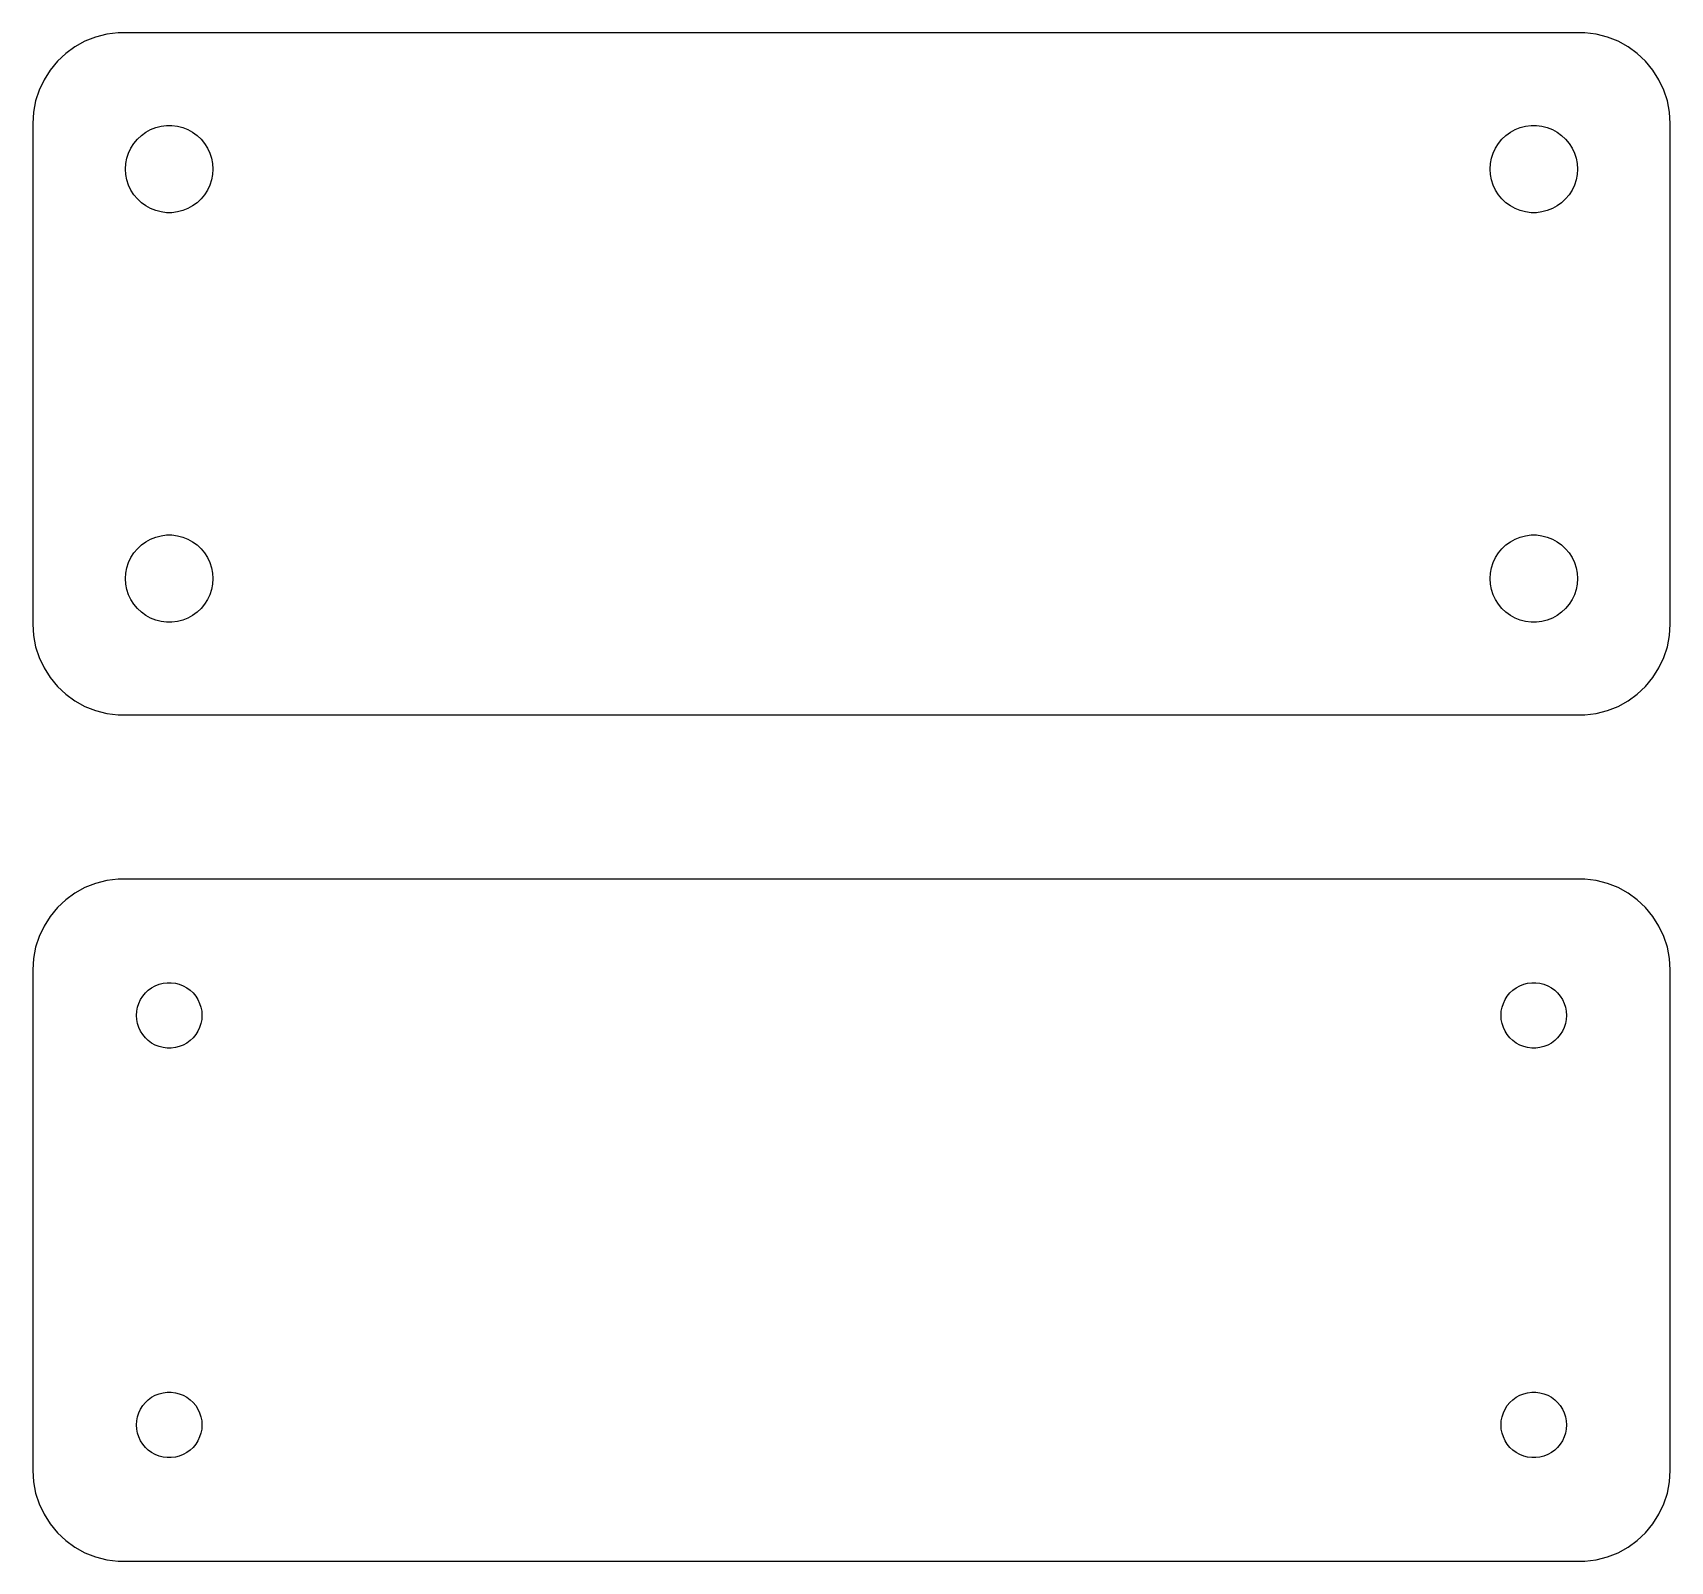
# Model space of a CAD drawing. Header units: metres. Extents: x -45 to 45, y 27.8 to 111.7.
import ezdxf

# ---------------------------------------------------------------- set-up
doc = ezdxf.new("R2010")
doc.units = ezdxf.units.M

msp = doc.modelspace()

# ---------------------------------------------------------------- linework, layer by layer
for p, q in [((-40.9369, 111.661), (-41.5451, 111.505)), ((-40.3139, 111.74), (-40.9369, 111.661)), ((40.3139, 111.74), (-40.3139, 111.74)), ((40.9369, 111.661), (40.3139, 111.74)), ((41.5451, 111.505), (40.9369, 111.661)), ((-42.6791, 110.972), (-43.1871, 110.603)), ((-42.1289, 111.274), (-42.6791, 110.972)), ((-41.5451, 111.505), (-42.1289, 111.274)), ((42.1289, 111.274), (41.5451, 111.505)), ((42.6791, 110.972), (42.1289, 111.274)), ((43.1871, 110.603), (42.6791, 110.972)), ((-43.6448, 110.173), (-44.0451, 109.689)), ((-43.1871, 110.603), (-43.6448, 110.173)), ((43.6448, 110.173), (43.1871, 110.603)), ((44.0451, 109.689), (43.6448, 110.173)), ((-44.3815, 109.159), (-44.6489, 108.591)), ((-44.0451, 109.689), (-44.3815, 109.159)), ((44.3815, 109.159), (44.0451, 109.689)), ((44.6489, 108.591), (44.3815, 109.159)), ((-44.6489, 108.591), (-44.8429, 107.993)), ((44.8429, 107.993), (44.6489, 108.591)), ((-44.9606, 107.377), (-45, 106.75)), ((-44.8429, 107.993), (-44.9606, 107.377)), ((44.9606, 107.377), (44.8429, 107.993)), ((45, 106.75), (44.9606, 107.377)), ((-45, 106.75), (-45, 79.25)), ((-39.0298, 106.099), (-38.786, 106.276)), ((-38.786, 106.276), (-38.5219, 106.422)), ((-38.5219, 106.422), (-38.2416, 106.533)), ((-38.2416, 106.533), (-37.9497, 106.607)), ((-37.9497, 106.607), (-37.6507, 106.645)), ((-37.6507, 106.645), (-37.3493, 106.645)), ((-37.3493, 106.645), (-37.0503, 106.607)), ((-37.0503, 106.607), (-36.7584, 106.533)), ((-36.7584, 106.533), (-36.4781, 106.422)), ((-36.4781, 106.422), (-36.214, 106.276)), ((-36.214, 106.276), (-35.9702, 106.099)), ((35.9702, 106.099), (36.214, 106.276)), ((36.214, 106.276), (36.4781, 106.422)), ((36.4781, 106.422), (36.7584, 106.533)), ((36.7584, 106.533), (37.0503, 106.607)), ((37.0503, 106.607), (37.3493, 106.645)), ((37.3493, 106.645), (37.6507, 106.645)), ((37.6507, 106.645), (37.9497, 106.607)), ((37.9497, 106.607), (38.2416, 106.533)), ((38.2416, 106.533), (38.5219, 106.422)), ((38.5219, 106.422), (38.786, 106.276)), ((38.786, 106.276), (39.0298, 106.099)), ((45, 79.25), (45, 106.75)), ((-39.7315, 105.133), (-39.6031, 105.406)), ((-39.6031, 105.406), (-39.4416, 105.661)), ((-39.4416, 105.661), (-39.2495, 105.893)), ((-39.2495, 105.893), (-39.0298, 106.099)), ((-35.9702, 106.099), (-35.7505, 105.893)), ((-35.7505, 105.893), (-35.5583, 105.661)), ((-35.5583, 105.661), (-35.3969, 105.406)), ((-35.3969, 105.406), (-35.2685, 105.133)), ((35.2685, 105.133), (35.3969, 105.406)), ((35.3969, 105.406), (35.5583, 105.661)), ((35.5583, 105.661), (35.7505, 105.893)), ((35.7505, 105.893), (35.9702, 106.099)), ((39.0298, 106.099), (39.2495, 105.893)), ((39.2495, 105.893), (39.4416, 105.661)), ((39.4416, 105.661), (39.6031, 105.406)), ((39.6031, 105.406), (39.7315, 105.133)), ((-39.9, 104.25), (-39.8811, 104.551)), ((-39.8811, 104.551), (-39.8246, 104.847)), ((-39.8246, 104.847), (-39.7315, 105.133)), ((-35.2685, 105.133), (-35.1754, 104.847)), ((-35.1754, 104.847), (-35.1189, 104.551)), ((-35.1189, 104.551), (-35.1, 104.25)), ((35.1, 104.25), (35.1189, 104.551)), ((35.1189, 104.551), (35.1754, 104.847)), ((35.1754, 104.847), (35.2685, 105.133)), ((39.7315, 105.133), (39.8246, 104.847)), ((39.8246, 104.847), (39.8811, 104.551)), ((39.8811, 104.551), (39.9, 104.25)), ((-39.8811, 103.949), (-39.9, 104.25)), ((-39.8246, 103.653), (-39.8811, 103.949)), ((-39.7315, 103.367), (-39.8246, 103.653)), ((-35.1754, 103.653), (-35.2685, 103.367)), ((-35.1189, 103.949), (-35.1754, 103.653)), ((-35.1, 104.25), (-35.1189, 103.949)), ((35.1189, 103.949), (35.1, 104.25)), ((35.1754, 103.653), (35.1189, 103.949)), ((35.2685, 103.367), (35.1754, 103.653)), ((39.8246, 103.653), (39.7315, 103.367)), ((39.8811, 103.949), (39.8246, 103.653)), ((39.9, 104.25), (39.8811, 103.949)), ((-39.6031, 103.094), (-39.7315, 103.367)), ((-39.4416, 102.839), (-39.6031, 103.094)), ((-39.2495, 102.607), (-39.4416, 102.839)), ((-39.0298, 102.401), (-39.2495, 102.607)), ((-35.7505, 102.607), (-35.9702, 102.401)), ((-35.5583, 102.839), (-35.7505, 102.607)), ((-35.3969, 103.094), (-35.5583, 102.839)), ((-35.2685, 103.367), (-35.3969, 103.094)), ((35.3969, 103.094), (35.2685, 103.367)), ((35.5583, 102.839), (35.3969, 103.094)), ((35.7505, 102.607), (35.5583, 102.839)), ((35.9702, 102.401), (35.7505, 102.607)), ((39.2495, 102.607), (39.0298, 102.401)), ((39.4416, 102.839), (39.2495, 102.607)), ((39.6031, 103.094), (39.4416, 102.839)), ((39.7315, 103.367), (39.6031, 103.094)), ((-38.786, 102.224), (-39.0298, 102.401)), ((-38.5219, 102.078), (-38.786, 102.224)), ((-38.2416, 101.967), (-38.5219, 102.078)), ((-37.9497, 101.893), (-38.2416, 101.967)), ((-37.6507, 101.855), (-37.9497, 101.893)), ((-37.3493, 101.855), (-37.6507, 101.855)), ((-37.0503, 101.893), (-37.3493, 101.855)), ((-36.7584, 101.967), (-37.0503, 101.893)), ((-36.4781, 102.078), (-36.7584, 101.967)), ((-36.214, 102.224), (-36.4781, 102.078)), ((-35.9702, 102.401), (-36.214, 102.224)), ((36.214, 102.224), (35.9702, 102.401)), ((36.4781, 102.078), (36.214, 102.224)), ((36.7584, 101.967), (36.4781, 102.078)), ((37.0503, 101.893), (36.7584, 101.967)), ((37.3493, 101.855), (37.0503, 101.893)), ((37.6507, 101.855), (37.3493, 101.855)), ((37.9497, 101.893), (37.6507, 101.855)), ((38.2416, 101.967), (37.9497, 101.893)), ((38.5219, 102.078), (38.2416, 101.967)), ((38.786, 102.224), (38.5219, 102.078)), ((39.0298, 102.401), (38.786, 102.224)), ((-39.0298, 83.5992), (-38.786, 83.7764)), ((-38.786, 83.7764), (-38.5219, 83.9216)), ((-38.5219, 83.9216), (-38.2416, 84.0325)), ((-38.2416, 84.0325), (-37.9497, 84.1075)), ((-37.9497, 84.1075), (-37.6507, 84.1453)), ((-37.6507, 84.1453), (-37.3493, 84.1453)), ((-37.3493, 84.1453), (-37.0503, 84.1075)), ((-37.0503, 84.1075), (-36.7584, 84.0325)), ((-36.7584, 84.0325), (-36.4781, 83.9216)), ((-36.4781, 83.9216), (-36.214, 83.7764)), ((-36.214, 83.7764), (-35.9702, 83.5992)), ((35.9702, 83.5992), (36.214, 83.7764)), ((36.214, 83.7764), (36.4781, 83.9216)), ((36.4781, 83.9216), (36.7584, 84.0325)), ((36.7584, 84.0325), (37.0503, 84.1075)), ((37.0503, 84.1075), (37.3493, 84.1453)), ((37.3493, 84.1453), (37.6507, 84.1453)), ((37.6507, 84.1453), (37.9497, 84.1075)), ((37.9497, 84.1075), (38.2416, 84.0325)), ((38.2416, 84.0325), (38.5219, 83.9216)), ((38.5219, 83.9216), (38.786, 83.7764)), ((38.786, 83.7764), (39.0298, 83.5992)), ((-39.7315, 82.6335), (-39.6031, 82.9062)), ((-39.6031, 82.9062), (-39.4416, 83.1607)), ((-39.4416, 83.1607), (-39.2495, 83.3929)), ((-39.2495, 83.3929), (-39.0298, 83.5992)), ((-35.9702, 83.5992), (-35.7505, 83.3929)), ((-35.7505, 83.3929), (-35.5583, 83.1607)), ((-35.5583, 83.1607), (-35.3969, 82.9062)), ((-35.3969, 82.9062), (-35.2685, 82.6335)), ((35.2685, 82.6335), (35.3969, 82.9062)), ((35.3969, 82.9062), (35.5583, 83.1607)), ((35.5583, 83.1607), (35.7505, 83.3929)), ((35.7505, 83.3929), (35.9702, 83.5992)), ((39.0298, 83.5992), (39.2495, 83.3929)), ((39.2495, 83.3929), (39.4416, 83.1607)), ((39.4416, 83.1607), (39.6031, 82.9062)), ((39.6031, 82.9062), (39.7315, 82.6335)), ((-39.9, 81.75), (-39.8811, 82.0508)), ((-39.8811, 82.0508), (-39.8246, 82.3469)), ((-39.8246, 82.3469), (-39.7315, 82.6335)), ((-35.2685, 82.6335), (-35.1754, 82.3469)), ((-35.1754, 82.3469), (-35.1189, 82.0508)), ((-35.1189, 82.0508), (-35.1, 81.75)), ((35.1, 81.75), (35.1189, 82.0508)), ((35.1189, 82.0508), (35.1754, 82.3469)), ((35.1754, 82.3469), (35.2685, 82.6335)), ((39.7315, 82.6335), (39.8246, 82.3469)), ((39.8246, 82.3469), (39.8811, 82.0508)), ((39.8811, 82.0508), (39.9, 81.75)), ((-39.8811, 81.4492), (-39.9, 81.75)), ((-39.8246, 81.1532), (-39.8811, 81.4492)), ((-39.7315, 80.8665), (-39.8246, 81.1532)), ((-35.1754, 81.1532), (-35.2685, 80.8665)), ((-35.1189, 81.4492), (-35.1754, 81.1532)), ((-35.1, 81.75), (-35.1189, 81.4492)), ((35.1189, 81.4492), (35.1, 81.75)), ((35.1754, 81.1532), (35.1189, 81.4492)), ((35.2685, 80.8665), (35.1754, 81.1532)), ((39.8246, 81.1532), (39.7315, 80.8665)), ((39.8811, 81.4492), (39.8246, 81.1532)), ((39.9, 81.75), (39.8811, 81.4492)), ((-39.6031, 80.5938), (-39.7315, 80.8665)), ((-39.4416, 80.3393), (-39.6031, 80.5938)), ((-39.2495, 80.1071), (-39.4416, 80.3393)), ((-39.0298, 79.9008), (-39.2495, 80.1071)), ((-35.7505, 80.1071), (-35.9702, 79.9008)), ((-35.5583, 80.3393), (-35.7505, 80.1071)), ((-35.3969, 80.5938), (-35.5583, 80.3393)), ((-35.2685, 80.8665), (-35.3969, 80.5938)), ((35.3969, 80.5938), (35.2685, 80.8665)), ((35.5583, 80.3393), (35.3969, 80.5938)), ((35.7505, 80.1071), (35.5583, 80.3393)), ((35.9702, 79.9008), (35.7505, 80.1071)), ((39.2495, 80.1071), (39.0298, 79.9008)), ((39.4416, 80.3393), (39.2495, 80.1071)), ((39.6031, 80.5938), (39.4416, 80.3393)), ((39.7315, 80.8665), (39.6031, 80.5938)), ((-45, 79.25), (-44.9606, 78.6233)), ((-38.786, 79.7236), (-39.0298, 79.9008)), ((-38.5219, 79.5784), (-38.786, 79.7236)), ((-38.2416, 79.4675), (-38.5219, 79.5784)), ((-37.9497, 79.3925), (-38.2416, 79.4675)), ((-37.6507, 79.3547), (-37.9497, 79.3925)), ((-37.3493, 79.3547), (-37.6507, 79.3547)), ((-37.0503, 79.3925), (-37.3493, 79.3547)), ((-36.7584, 79.4675), (-37.0503, 79.3925)), ((-36.4781, 79.5784), (-36.7584, 79.4675)), ((-36.214, 79.7236), (-36.4781, 79.5784)), ((-35.9702, 79.9008), (-36.214, 79.7236)), ((36.214, 79.7236), (35.9702, 79.9008)), ((36.4781, 79.5784), (36.214, 79.7236)), ((36.7584, 79.4675), (36.4781, 79.5784)), ((37.0503, 79.3925), (36.7584, 79.4675)), ((37.3493, 79.3547), (37.0503, 79.3925)), ((37.6507, 79.3547), (37.3493, 79.3547)), ((37.9497, 79.3925), (37.6507, 79.3547)), ((38.2416, 79.4675), (37.9497, 79.3925)), ((38.5219, 79.5784), (38.2416, 79.4675)), ((38.786, 79.7236), (38.5219, 79.5784)), ((39.0298, 79.9008), (38.786, 79.7236)), ((44.9606, 78.6233), (45, 79.25)), ((-44.9606, 78.6233), (-44.8429, 78.0066)), ((44.8429, 78.0066), (44.9606, 78.6233)), ((-44.8429, 78.0066), (-44.6489, 77.4094)), ((-44.6489, 77.4094), (-44.3815, 76.8412)), ((44.3815, 76.8412), (44.6489, 77.4094)), ((44.6489, 77.4094), (44.8429, 78.0066)), ((-44.3815, 76.8412), (-44.0451, 76.3111)), ((44.0451, 76.3111), (44.3815, 76.8412)), ((-44.0451, 76.3111), (-43.6448, 75.8273)), ((-43.6448, 75.8273), (-43.1871, 75.3974)), ((43.1871, 75.3974), (43.6448, 75.8273)), ((43.6448, 75.8273), (44.0451, 76.3111)), ((-43.1871, 75.3974), (-42.6791, 75.0284)), ((-42.6791, 75.0284), (-42.1289, 74.7259)), ((-42.1289, 74.7259), (-41.5451, 74.4947)), ((41.5451, 74.4947), (42.1289, 74.7259)), ((42.1289, 74.7259), (42.6791, 75.0284)), ((42.6791, 75.0284), (43.1871, 75.3974)), ((-41.5451, 74.4947), (-40.9369, 74.3386)), ((-40.9369, 74.3386), (-40.3139, 74.2599)), ((-40.3139, 74.2599), (40.3139, 74.2599)), ((40.3139, 74.2599), (40.9369, 74.3386)), ((40.9369, 74.3386), (41.5451, 74.4947)), ((-41.5451, 65.0053), (-42.1289, 64.7741)), ((-40.9369, 65.1614), (-41.5451, 65.0053)), ((-40.3139, 65.2401), (-40.9369, 65.1614)), ((40.3139, 65.2401), (-40.3139, 65.2401)), ((40.9369, 65.1614), (40.3139, 65.2401)), ((41.5451, 65.0053), (40.9369, 65.1614)), ((42.1289, 64.7741), (41.5451, 65.0053)), ((-43.1871, 64.1026), (-43.6448, 63.6727)), ((-42.6791, 64.4716), (-43.1871, 64.1026)), ((-42.1289, 64.7741), (-42.6791, 64.4716)), ((42.6791, 64.4716), (42.1289, 64.7741)), ((43.1871, 64.1026), (42.6791, 64.4716)), ((43.6448, 63.6727), (43.1871, 64.1026)), ((-44.0451, 63.1889), (-44.3815, 62.6588)), ((-43.6448, 63.6727), (-44.0451, 63.1889)), ((44.0451, 63.1889), (43.6448, 63.6727)), ((44.3815, 62.6588), (44.0451, 63.1889)), ((-44.3815, 62.6588), (-44.6489, 62.0906)), ((44.6489, 62.0906), (44.3815, 62.6588)), ((-44.8429, 61.4934), (-44.9606, 60.8767)), ((-44.6489, 62.0906), (-44.8429, 61.4934)), ((44.8429, 61.4934), (44.6489, 62.0906)), ((44.9606, 60.8767), (44.8429, 61.4934)), ((-44.9606, 60.8767), (-45, 60.25)), ((45, 60.25), (44.9606, 60.8767)), ((-45, 60.25), (-45, 32.75)), ((-38.2664, 59.3787), (-38.0562, 59.4619)), ((-38.0562, 59.4619), (-37.8373, 59.5181)), ((-37.8373, 59.5181), (-37.613, 59.5464)), ((-37.613, 59.5464), (-37.387, 59.5464)), ((-37.387, 59.5464), (-37.1627, 59.5181)), ((-37.1627, 59.5181), (-36.9438, 59.4619)), ((-36.9438, 59.4619), (-36.7336, 59.3787)), ((36.7336, 59.3787), (36.9438, 59.4619)), ((36.9438, 59.4619), (37.1627, 59.5181)), ((37.1627, 59.5181), (37.387, 59.5464)), ((37.387, 59.5464), (37.613, 59.5464)), ((37.613, 59.5464), (37.8373, 59.5181)), ((37.8373, 59.5181), (38.0562, 59.4619)), ((38.0562, 59.4619), (38.2664, 59.3787)), ((45, 32.75), (45, 60.25)), ((-39.1736, 58.4126), (-39.0773, 58.6171)), ((-39.0773, 58.6171), (-38.9562, 58.808)), ((-38.9562, 58.808), (-38.8121, 58.9822)), ((-38.8121, 58.9822), (-38.6474, 59.1369)), ((-38.6474, 59.1369), (-38.4645, 59.2698)), ((-38.4645, 59.2698), (-38.2664, 59.3787)), ((-36.7336, 59.3787), (-36.5355, 59.2698)), ((-36.5355, 59.2698), (-36.3526, 59.1369)), ((-36.3526, 59.1369), (-36.1879, 58.9822)), ((-36.1879, 58.9822), (-36.0438, 58.808)), ((-36.0438, 58.808), (-35.9226, 58.6171)), ((-35.9226, 58.6171), (-35.8264, 58.4126)), ((35.8264, 58.4126), (35.9226, 58.6171)), ((35.9226, 58.6171), (36.0438, 58.808)), ((36.0438, 58.808), (36.1879, 58.9822)), ((36.1879, 58.9822), (36.3526, 59.1369)), ((36.3526, 59.1369), (36.5355, 59.2698)), ((36.5355, 59.2698), (36.7336, 59.3787)), ((38.2664, 59.3787), (38.4645, 59.2698)), ((38.4645, 59.2698), (38.6474, 59.1369)), ((38.6474, 59.1369), (38.8121, 58.9822)), ((38.8121, 58.9822), (38.9562, 58.808)), ((38.9562, 58.808), (39.0773, 58.6171)), ((39.0773, 58.6171), (39.1736, 58.4126)), ((-39.3, 57.75), (-39.2858, 57.9756)), ((-39.2858, 57.5244), (-39.3, 57.75)), ((-39.2858, 57.9756), (-39.2434, 58.1976)), ((-39.2434, 58.1976), (-39.1736, 58.4126)), ((-35.8264, 58.4126), (-35.7565, 58.1976)), ((-35.7565, 58.1976), (-35.7142, 57.9756)), ((-35.7142, 57.9756), (-35.7, 57.75)), ((-35.7, 57.75), (-35.7142, 57.5244)), ((35.7, 57.75), (35.7142, 57.9756)), ((35.7142, 57.5244), (35.7, 57.75)), ((35.7142, 57.9756), (35.7565, 58.1976)), ((35.7565, 58.1976), (35.8264, 58.4126)), ((39.1736, 58.4126), (39.2434, 58.1976)), ((39.2434, 58.1976), (39.2858, 57.9756)), ((39.2858, 57.9756), (39.3, 57.75)), ((39.3, 57.75), (39.2858, 57.5244)), ((-39.2434, 57.3024), (-39.2858, 57.5244)), ((-39.1736, 57.0874), (-39.2434, 57.3024)), ((-39.0773, 56.8828), (-39.1736, 57.0874)), ((-38.9562, 56.692), (-39.0773, 56.8828)), ((-35.9226, 56.8828), (-36.0438, 56.692)), ((-35.8264, 57.0874), (-35.9226, 56.8828)), ((-35.7565, 57.3024), (-35.8264, 57.0874)), ((-35.7142, 57.5244), (-35.7565, 57.3024)), ((35.7565, 57.3024), (35.7142, 57.5244)), ((35.8264, 57.0874), (35.7565, 57.3024)), ((35.9226, 56.8828), (35.8264, 57.0874)), ((36.0438, 56.692), (35.9226, 56.8828)), ((39.0773, 56.8828), (38.9562, 56.692)), ((39.1736, 57.0874), (39.0773, 56.8828)), ((39.2434, 57.3024), (39.1736, 57.0874)), ((39.2858, 57.5244), (39.2434, 57.3024)), ((-38.8121, 56.5178), (-38.9562, 56.692)), ((-38.6474, 56.3631), (-38.8121, 56.5178)), ((-38.4645, 56.2302), (-38.6474, 56.3631)), ((-38.2664, 56.1213), (-38.4645, 56.2302)), ((-38.0562, 56.0381), (-38.2664, 56.1213)), ((-37.8373, 55.9819), (-38.0562, 56.0381)), ((-37.613, 55.9536), (-37.8373, 55.9819)), ((-37.387, 55.9536), (-37.613, 55.9536)), ((-37.1627, 55.9819), (-37.387, 55.9536)), ((-36.9438, 56.0381), (-37.1627, 55.9819)), ((-36.7336, 56.1213), (-36.9438, 56.0381)), ((-36.5355, 56.2302), (-36.7336, 56.1213)), ((-36.3526, 56.3631), (-36.5355, 56.2302)), ((-36.1879, 56.5178), (-36.3526, 56.3631)), ((-36.0438, 56.692), (-36.1879, 56.5178)), ((36.1879, 56.5178), (36.0438, 56.692)), ((36.3526, 56.3631), (36.1879, 56.5178)), ((36.5355, 56.2302), (36.3526, 56.3631)), ((36.7336, 56.1213), (36.5355, 56.2302)), ((36.9438, 56.0381), (36.7336, 56.1213)), ((37.1627, 55.9819), (36.9438, 56.0381)), ((37.387, 55.9536), (37.1627, 55.9819)), ((37.613, 55.9536), (37.387, 55.9536)), ((37.8373, 55.9819), (37.613, 55.9536)), ((38.0562, 56.0381), (37.8373, 55.9819)), ((38.2664, 56.1213), (38.0562, 56.0381)), ((38.4645, 56.2302), (38.2664, 56.1213)), ((38.6474, 56.3631), (38.4645, 56.2302)), ((38.8121, 56.5178), (38.6474, 56.3631)), ((38.9562, 56.692), (38.8121, 56.5178)), ((-38.2664, 36.8787), (-38.0562, 36.9619)), ((-38.0562, 36.9619), (-37.8373, 37.0181)), ((-37.8373, 37.0181), (-37.613, 37.0464)), ((-37.613, 37.0464), (-37.387, 37.0464)), ((-37.387, 37.0464), (-37.1627, 37.0181)), ((-37.1627, 37.0181), (-36.9438, 36.9619)), ((-36.9438, 36.9619), (-36.7336, 36.8787)), ((36.7336, 36.8787), (36.9438, 36.9619)), ((36.9438, 36.9619), (37.1627, 37.0181)), ((37.1627, 37.0181), (37.387, 37.0464)), ((37.387, 37.0464), (37.613, 37.0464)), ((37.613, 37.0464), (37.8373, 37.0181)), ((37.8373, 37.0181), (38.0562, 36.9619)), ((38.0562, 36.9619), (38.2664, 36.8787)), ((-39.1736, 35.9126), (-39.0773, 36.1172)), ((-39.0773, 36.1172), (-38.9562, 36.308)), ((-38.9562, 36.308), (-38.8121, 36.4822)), ((-38.8121, 36.4822), (-38.6474, 36.6369)), ((-38.6474, 36.6369), (-38.4645, 36.7698)), ((-38.4645, 36.7698), (-38.2664, 36.8787)), ((-36.7336, 36.8787), (-36.5355, 36.7698)), ((-36.5355, 36.7698), (-36.3526, 36.6369)), ((-36.3526, 36.6369), (-36.1879, 36.4822)), ((-36.1879, 36.4822), (-36.0438, 36.308)), ((-36.0438, 36.308), (-35.9226, 36.1172)), ((-35.9226, 36.1172), (-35.8264, 35.9126)), ((35.8264, 35.9126), (35.9226, 36.1172)), ((35.9226, 36.1172), (36.0438, 36.308)), ((36.0438, 36.308), (36.1879, 36.4822)), ((36.1879, 36.4822), (36.3526, 36.6369)), ((36.3526, 36.6369), (36.5355, 36.7698)), ((36.5355, 36.7698), (36.7336, 36.8787)), ((38.2664, 36.8787), (38.4645, 36.7698)), ((38.4645, 36.7698), (38.6474, 36.6369)), ((38.6474, 36.6369), (38.8121, 36.4822)), ((38.8121, 36.4822), (38.9562, 36.308)), ((38.9562, 36.308), (39.0773, 36.1172)), ((39.0773, 36.1172), (39.1736, 35.9126)), ((-39.3, 35.25), (-39.2858, 35.4756)), ((-39.2858, 35.0244), (-39.3, 35.25)), ((-39.2858, 35.4756), (-39.2434, 35.6976)), ((-39.2434, 35.6976), (-39.1736, 35.9126)), ((-35.8264, 35.9126), (-35.7565, 35.6976)), ((-35.7565, 35.6976), (-35.7142, 35.4756)), ((-35.7142, 35.4756), (-35.7, 35.25)), ((-35.7, 35.25), (-35.7142, 35.0244)), ((35.7, 35.25), (35.7142, 35.4756)), ((35.7142, 35.0244), (35.7, 35.25)), ((35.7142, 35.4756), (35.7565, 35.6976)), ((35.7565, 35.6976), (35.8264, 35.9126)), ((39.1736, 35.9126), (39.2434, 35.6976)), ((39.2434, 35.6976), (39.2858, 35.4756)), ((39.2858, 35.4756), (39.3, 35.25)), ((39.3, 35.25), (39.2858, 35.0244)), ((-39.2434, 34.8024), (-39.2858, 35.0244)), ((-39.1736, 34.5874), (-39.2434, 34.8024)), ((-39.0773, 34.3829), (-39.1736, 34.5874)), ((-38.9562, 34.192), (-39.0773, 34.3829)), ((-35.9226, 34.3829), (-36.0438, 34.192)), ((-35.8264, 34.5874), (-35.9226, 34.3829)), ((-35.7565, 34.8024), (-35.8264, 34.5874)), ((-35.7142, 35.0244), (-35.7565, 34.8024)), ((35.7565, 34.8024), (35.7142, 35.0244)), ((35.8264, 34.5874), (35.7565, 34.8024)), ((35.9226, 34.3829), (35.8264, 34.5874)), ((36.0438, 34.192), (35.9226, 34.3829)), ((39.0773, 34.3829), (38.9562, 34.192)), ((39.1736, 34.5874), (39.0773, 34.3829)), ((39.2434, 34.8024), (39.1736, 34.5874)), ((39.2858, 35.0244), (39.2434, 34.8024)), ((-38.8121, 34.0178), (-38.9562, 34.192)), ((-38.6474, 33.8631), (-38.8121, 34.0178)), ((-38.4645, 33.7302), (-38.6474, 33.8631)), ((-38.2664, 33.6213), (-38.4645, 33.7302)), ((-38.0562, 33.5381), (-38.2664, 33.6213)), ((-37.8373, 33.4819), (-38.0562, 33.5381)), ((-37.613, 33.4536), (-37.8373, 33.4819)), ((-37.387, 33.4536), (-37.613, 33.4536)), ((-37.1627, 33.4819), (-37.387, 33.4536)), ((-36.9438, 33.5381), (-37.1627, 33.4819)), ((-36.7336, 33.6213), (-36.9438, 33.5381)), ((-36.5355, 33.7302), (-36.7336, 33.6213)), ((-36.3526, 33.8631), (-36.5355, 33.7302)), ((-36.1879, 34.0178), (-36.3526, 33.8631)), ((-36.0438, 34.192), (-36.1879, 34.0178)), ((36.1879, 34.0178), (36.0438, 34.192)), ((36.3526, 33.8631), (36.1879, 34.0178)), ((36.5355, 33.7302), (36.3526, 33.8631)), ((36.7336, 33.6213), (36.5355, 33.7302)), ((36.9438, 33.5381), (36.7336, 33.6213)), ((37.1627, 33.4819), (36.9438, 33.5381)), ((37.387, 33.4536), (37.1627, 33.4819)), ((37.613, 33.4536), (37.387, 33.4536)), ((37.8373, 33.4819), (37.613, 33.4536)), ((38.0562, 33.5381), (37.8373, 33.4819)), ((38.2664, 33.6213), (38.0562, 33.5381)), ((38.4645, 33.7302), (38.2664, 33.6213)), ((38.6474, 33.8631), (38.4645, 33.7302)), ((38.8121, 34.0178), (38.6474, 33.8631)), ((38.9562, 34.192), (38.8121, 34.0178)), ((-45, 32.75), (-44.9606, 32.1233)), ((44.9606, 32.1233), (45, 32.75)), ((-44.9606, 32.1233), (-44.8429, 31.5066)), ((-44.8429, 31.5066), (-44.6489, 30.9094)), ((44.6489, 30.9094), (44.8429, 31.5066)), ((44.8429, 31.5066), (44.9606, 32.1233)), ((-44.6489, 30.9094), (-44.3815, 30.3412)), ((44.3815, 30.3412), (44.6489, 30.9094)), ((-44.3815, 30.3412), (-44.0451, 29.8111)), ((-44.0451, 29.8111), (-43.6448, 29.3273)), ((43.6448, 29.3273), (44.0451, 29.8111)), ((44.0451, 29.8111), (44.3815, 30.3412)), ((-43.6448, 29.3273), (-43.1871, 28.8974)), ((-43.1871, 28.8974), (-42.6791, 28.5284)), ((42.6791, 28.5284), (43.1871, 28.8974)), ((43.1871, 28.8974), (43.6448, 29.3273)), ((-42.6791, 28.5284), (-42.1289, 28.2259)), ((-42.1289, 28.2259), (-41.5451, 27.9947)), ((-41.5451, 27.9947), (-40.9369, 27.8386)), ((40.9369, 27.8386), (41.5451, 27.9947)), ((41.5451, 27.9947), (42.1289, 28.2259)), ((42.1289, 28.2259), (42.6791, 28.5284)), ((-40.9369, 27.8386), (-40.3139, 27.7599)), ((-40.3139, 27.7599), (40.3139, 27.7599)), ((40.3139, 27.7599), (40.9369, 27.8386))]:
    msp.add_line(p, q)

doc.saveas('drawing.dxf')
